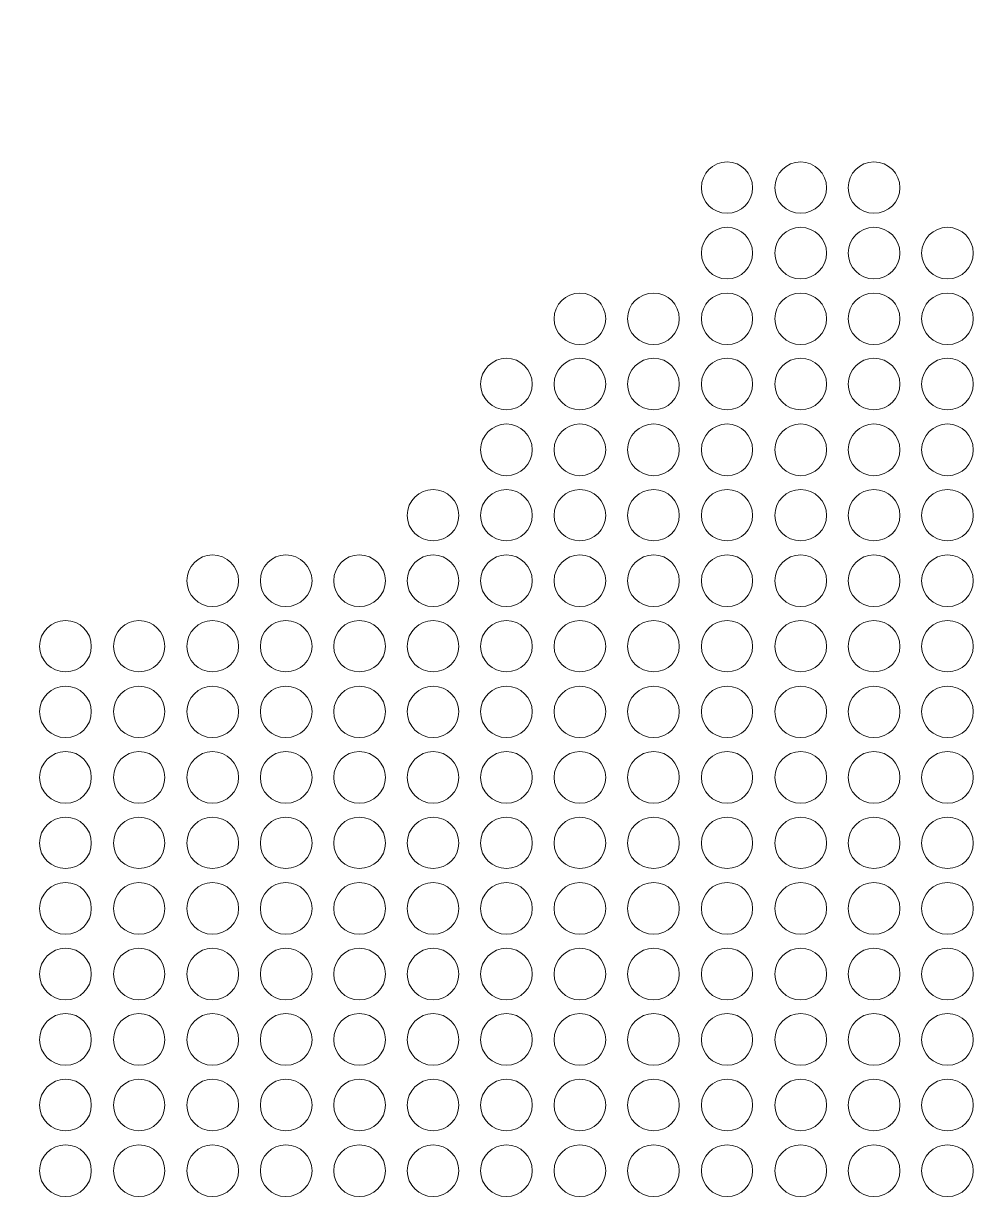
# Model space of a CAD drawing. Header units: inches. Extents: x 243 to 900, y -519 to -86.
# Drawn here: x 773.12 to 805.47, y -391.92 to -352.19 of the extents above; entities that cross this region are included whole.
import ezdxf

# ---------------------------------------------------------------- set-up
doc = ezdxf.new("R2010")
doc.units = ezdxf.units.IN
doc.header["$MEASUREMENT"] = 0
doc.layers.add('Layer 1', color=7, linetype='Continuous')

# ---------------------------------------------------------------- blocks, each defined once
blk = doc.blocks.new('block 3')
at = {"layer": 'Layer 1', "lineweight": 0}
blk.add_open_spline([(898.138, -484.267), (898.138, -494.991), (889.368, -503.763), (878.645, -503.763), (878.645, -503.763), (266.12, -503.763), (266.12, -503.763), (255.397, -503.763), (246.624, -494.991), (246.624, -484.267), (246.624, -484.267), (246.624, -108.507), (246.624, -108.507), (246.624, -97.783), (255.397, -89.011), (266.12, -89.011), (266.12, -89.011), (878.645, -89.011), (878.645, -89.011), (889.368, -89.011), (898.138, -97.783), (898.138, -108.507), (898.138, -108.507), (898.138, -484.267), (898.138, -484.267)], degree=3, knots=[0, 0, 0, 0, 1, 1, 1, 2, 2, 2, 3, 3, 3, 4, 4, 4, 5, 5, 5, 6, 6, 6, 7, 7, 7, 8, 8, 8, 8], dxfattribs=at)
blk = doc.blocks.new('block 2')
at = {"layer": 'Layer 1'}
blk.add_blockref('block 3', (0, 0), dxfattribs=at)
blk = doc.blocks.new('block 248')
at = {"layer": 'Layer 1', "lineweight": 0}
for points in [[(797.666, -357.722), (797.666, -358.198), (797.286, -358.578), (796.81, -358.578), (796.323, -358.578), (795.942, -358.198), (795.942, -357.722), (795.942, -357.237), (796.323, -356.853), (796.81, -356.853), (797.286, -356.853), (797.666, -357.237), (797.666, -357.722)], [(800.157, -357.722), (800.157, -358.198), (799.758, -358.578), (799.287, -358.578), (798.798, -358.578), (798.417, -358.198), (798.417, -357.722), (798.417, -357.237), (798.798, -356.853), (799.287, -356.853), (799.758, -356.853), (800.157, -357.237), (800.157, -357.722)], [(802.626, -357.722), (802.626, -358.198), (802.243, -358.578), (801.754, -358.578), (801.267, -358.578), (800.887, -358.198), (800.887, -357.722), (800.887, -357.237), (801.267, -356.853), (801.754, -356.853), (802.243, -356.853), (802.626, -357.237), (802.626, -357.722)]]:
    blk.add_open_spline(points, degree=3, knots=[0, 0, 0, 0, 1, 1, 1, 2, 2, 2, 3, 3, 3, 4, 4, 4, 4], dxfattribs=at)
blk = doc.blocks.new('block 249')
at = {"layer": 'Layer 1', "lineweight": 0}
for points in [[(797.666, -359.923), (797.666, -360.395), (797.286, -360.793), (796.81, -360.793), (796.323, -360.793), (795.942, -360.395), (795.942, -359.923), (795.942, -359.448), (796.323, -359.053), (796.81, -359.053), (797.286, -359.053), (797.666, -359.448), (797.666, -359.923)], [(800.157, -359.923), (800.157, -360.395), (799.758, -360.793), (799.287, -360.793), (798.798, -360.793), (798.417, -360.395), (798.417, -359.923), (798.417, -359.448), (798.798, -359.053), (799.287, -359.053), (799.758, -359.053), (800.157, -359.448), (800.157, -359.923)], [(802.626, -359.923), (802.626, -360.395), (802.243, -360.793), (801.754, -360.793), (801.267, -360.793), (800.887, -360.395), (800.887, -359.923), (800.887, -359.448), (801.267, -359.053), (801.754, -359.053), (802.243, -359.053), (802.626, -359.448), (802.626, -359.923)], [(805.098, -359.923), (805.098, -360.395), (804.715, -360.793), (804.228, -360.793), (803.755, -360.793), (803.359, -360.395), (803.359, -359.923), (803.359, -359.448), (803.755, -359.053), (804.228, -359.053), (804.715, -359.053), (805.098, -359.448), (805.098, -359.923)]]:
    blk.add_open_spline(points, degree=3, knots=[0, 0, 0, 0, 1, 1, 1, 2, 2, 2, 3, 3, 3, 4, 4, 4, 4], dxfattribs=at)
blk = doc.blocks.new('block 250')
at = {"layer": 'Layer 1', "lineweight": 0}
for points in [[(792.722, -362.134), (792.722, -362.606), (792.326, -363.003), (791.855, -363.003), (791.379, -363.003), (790.985, -362.606), (790.985, -362.134), (790.985, -361.647), (791.379, -361.265), (791.855, -361.265), (792.326, -361.265), (792.722, -361.647), (792.722, -362.134)], [(795.197, -362.134), (795.197, -362.606), (794.814, -363.003), (794.341, -363.003), (793.851, -363.003), (793.455, -362.606), (793.455, -362.134), (793.455, -361.647), (793.851, -361.265), (794.341, -361.265), (794.814, -361.265), (795.197, -361.647), (795.197, -362.134)], [(797.666, -362.134), (797.666, -362.606), (797.286, -363.003), (796.81, -363.003), (796.323, -363.003), (795.942, -362.606), (795.942, -362.134), (795.942, -361.647), (796.323, -361.265), (796.81, -361.265), (797.286, -361.265), (797.666, -361.647), (797.666, -362.134)], [(800.157, -362.134), (800.157, -362.606), (799.758, -363.003), (799.287, -363.003), (798.798, -363.003), (798.417, -362.606), (798.417, -362.134), (798.417, -361.647), (798.798, -361.265), (799.287, -361.265), (799.758, -361.265), (800.157, -361.647), (800.157, -362.134)], [(802.626, -362.134), (802.626, -362.606), (802.243, -363.003), (801.754, -363.003), (801.267, -363.003), (800.887, -362.606), (800.887, -362.134), (800.887, -361.647), (801.267, -361.265), (801.754, -361.265), (802.243, -361.265), (802.626, -361.647), (802.626, -362.134)], [(805.098, -362.134), (805.098, -362.606), (804.715, -363.003), (804.228, -363.003), (803.755, -363.003), (803.359, -362.606), (803.359, -362.134), (803.359, -361.647), (803.755, -361.265), (804.228, -361.265), (804.715, -361.265), (805.098, -361.647), (805.098, -362.134)]]:
    blk.add_open_spline(points, degree=3, knots=[0, 0, 0, 0, 1, 1, 1, 2, 2, 2, 3, 3, 3, 4, 4, 4, 4], dxfattribs=at)
blk = doc.blocks.new('block 251')
at = {"layer": 'Layer 1', "lineweight": 0}
for points in [[(790.248, -364.331), (790.248, -364.805), (789.854, -365.2), (789.378, -365.2), (788.907, -365.2), (788.508, -364.805), (788.508, -364.331), (788.508, -363.858), (788.907, -363.462), (789.378, -363.462), (789.854, -363.462), (790.248, -363.858), (790.248, -364.331)], [(792.722, -364.331), (792.722, -364.805), (792.326, -365.2), (791.855, -365.2), (791.379, -365.2), (790.985, -364.805), (790.985, -364.331), (790.985, -363.858), (791.379, -363.462), (791.855, -363.462), (792.326, -363.462), (792.722, -363.858), (792.722, -364.331)], [(795.197, -364.331), (795.197, -364.805), (794.814, -365.2), (794.341, -365.2), (793.851, -365.2), (793.455, -364.805), (793.455, -364.331), (793.455, -363.858), (793.851, -363.462), (794.341, -363.462), (794.814, -363.462), (795.197, -363.858), (795.197, -364.331)], [(797.666, -364.331), (797.666, -364.805), (797.286, -365.2), (796.81, -365.2), (796.323, -365.2), (795.942, -364.805), (795.942, -364.331), (795.942, -363.858), (796.323, -363.462), (796.81, -363.462), (797.286, -363.462), (797.666, -363.858), (797.666, -364.331)], [(800.157, -364.331), (800.157, -364.805), (799.758, -365.2), (799.287, -365.2), (798.798, -365.2), (798.417, -364.805), (798.417, -364.331), (798.417, -363.858), (798.798, -363.462), (799.287, -363.462), (799.758, -363.462), (800.157, -363.858), (800.157, -364.331)], [(802.626, -364.331), (802.626, -364.805), (802.243, -365.2), (801.754, -365.2), (801.267, -365.2), (800.887, -364.805), (800.887, -364.331), (800.887, -363.858), (801.267, -363.462), (801.754, -363.462), (802.243, -363.462), (802.626, -363.858), (802.626, -364.331)], [(805.098, -364.331), (805.098, -364.805), (804.715, -365.2), (804.228, -365.2), (803.755, -365.2), (803.359, -364.805), (803.359, -364.331), (803.359, -363.858), (803.755, -363.462), (804.228, -363.462), (804.715, -363.462), (805.098, -363.858), (805.098, -364.331)]]:
    blk.add_open_spline(points, degree=3, knots=[0, 0, 0, 0, 1, 1, 1, 2, 2, 2, 3, 3, 3, 4, 4, 4, 4], dxfattribs=at)
blk = doc.blocks.new('block 252')
at = {"layer": 'Layer 1', "lineweight": 0}
for points in [[(790.248, -366.544), (790.248, -367.018), (789.854, -367.416), (789.378, -367.416), (788.907, -367.416), (788.508, -367.018), (788.508, -366.544), (788.508, -366.071), (788.907, -365.676), (789.378, -365.676), (789.854, -365.676), (790.248, -366.071), (790.248, -366.544)], [(792.722, -366.544), (792.722, -367.018), (792.326, -367.416), (791.855, -367.416), (791.379, -367.416), (790.985, -367.018), (790.985, -366.544), (790.985, -366.071), (791.379, -365.676), (791.855, -365.676), (792.326, -365.676), (792.722, -366.071), (792.722, -366.544)], [(795.197, -366.544), (795.197, -367.018), (794.814, -367.416), (794.341, -367.416), (793.851, -367.416), (793.455, -367.018), (793.455, -366.544), (793.455, -366.071), (793.851, -365.676), (794.341, -365.676), (794.814, -365.676), (795.197, -366.071), (795.197, -366.544)], [(797.666, -366.544), (797.666, -367.018), (797.286, -367.416), (796.81, -367.416), (796.323, -367.416), (795.942, -367.018), (795.942, -366.544), (795.942, -366.071), (796.323, -365.676), (796.81, -365.676), (797.286, -365.676), (797.666, -366.071), (797.666, -366.544)], [(800.157, -366.544), (800.157, -367.018), (799.758, -367.416), (799.287, -367.416), (798.798, -367.416), (798.417, -367.018), (798.417, -366.544), (798.417, -366.071), (798.798, -365.676), (799.287, -365.676), (799.758, -365.676), (800.157, -366.071), (800.157, -366.544)], [(802.626, -366.544), (802.626, -367.018), (802.243, -367.416), (801.754, -367.416), (801.267, -367.416), (800.887, -367.018), (800.887, -366.544), (800.887, -366.071), (801.267, -365.676), (801.754, -365.676), (802.243, -365.676), (802.626, -366.071), (802.626, -366.544)], [(805.098, -366.544), (805.098, -367.018), (804.715, -367.416), (804.228, -367.416), (803.755, -367.416), (803.359, -367.018), (803.359, -366.544), (803.359, -366.071), (803.755, -365.676), (804.228, -365.676), (804.715, -365.676), (805.098, -366.071), (805.098, -366.544)]]:
    blk.add_open_spline(points, degree=3, knots=[0, 0, 0, 0, 1, 1, 1, 2, 2, 2, 3, 3, 3, 4, 4, 4, 4], dxfattribs=at)
blk = doc.blocks.new('block 253')
at = {"layer": 'Layer 1', "lineweight": 0}
for points in [[(787.778, -368.757), (787.778, -369.229), (787.382, -369.61), (786.911, -369.61), (786.435, -369.61), (786.041, -369.229), (786.041, -368.757), (786.041, -368.268), (786.435, -367.886), (786.911, -367.886), (787.382, -367.886), (787.778, -368.268), (787.778, -368.757)], [(790.248, -368.757), (790.248, -369.229), (789.854, -369.61), (789.378, -369.61), (788.907, -369.61), (788.508, -369.229), (788.508, -368.757), (788.508, -368.268), (788.907, -367.886), (789.378, -367.886), (789.854, -367.886), (790.248, -368.268), (790.248, -368.757)], [(792.722, -368.757), (792.722, -369.229), (792.326, -369.61), (791.855, -369.61), (791.379, -369.61), (790.985, -369.229), (790.985, -368.757), (790.985, -368.268), (791.379, -367.886), (791.855, -367.886), (792.326, -367.886), (792.722, -368.268), (792.722, -368.757)], [(795.197, -368.757), (795.197, -369.229), (794.814, -369.61), (794.341, -369.61), (793.851, -369.61), (793.455, -369.229), (793.455, -368.757), (793.455, -368.268), (793.851, -367.886), (794.341, -367.886), (794.814, -367.886), (795.197, -368.268), (795.197, -368.757)], [(797.666, -368.757), (797.666, -369.229), (797.286, -369.61), (796.81, -369.61), (796.323, -369.61), (795.942, -369.229), (795.942, -368.757), (795.942, -368.268), (796.323, -367.886), (796.81, -367.886), (797.286, -367.886), (797.666, -368.268), (797.666, -368.757)], [(800.157, -368.757), (800.157, -369.229), (799.758, -369.61), (799.287, -369.61), (798.798, -369.61), (798.417, -369.229), (798.417, -368.757), (798.417, -368.268), (798.798, -367.886), (799.287, -367.886), (799.758, -367.886), (800.157, -368.268), (800.157, -368.757)], [(802.626, -368.757), (802.626, -369.229), (802.243, -369.61), (801.754, -369.61), (801.267, -369.61), (800.887, -369.229), (800.887, -368.757), (800.887, -368.268), (801.267, -367.886), (801.754, -367.886), (802.243, -367.886), (802.626, -368.268), (802.626, -368.757)], [(805.098, -368.757), (805.098, -369.229), (804.715, -369.61), (804.228, -369.61), (803.755, -369.61), (803.359, -369.229), (803.359, -368.757), (803.359, -368.268), (803.755, -367.886), (804.228, -367.886), (804.715, -367.886), (805.098, -368.268), (805.098, -368.757)]]:
    blk.add_open_spline(points, degree=3, knots=[0, 0, 0, 0, 1, 1, 1, 2, 2, 2, 3, 3, 3, 4, 4, 4, 4], dxfattribs=at)
blk = doc.blocks.new('block 254')
at = {"layer": 'Layer 1', "lineweight": 0}
for points in [[(780.365, -370.953), (780.365, -371.427), (779.966, -371.823), (779.479, -371.823), (779.003, -371.823), (778.625, -371.427), (778.625, -370.953), (778.625, -370.48), (779.003, -370.084), (779.479, -370.084), (779.966, -370.084), (780.365, -370.48), (780.365, -370.953)], [(782.835, -370.953), (782.835, -371.427), (782.438, -371.823), (781.951, -371.823), (781.475, -371.823), (781.095, -371.427), (781.095, -370.953), (781.095, -370.48), (781.475, -370.084), (781.951, -370.084), (782.438, -370.084), (782.835, -370.48), (782.835, -370.953)], [(785.306, -370.953), (785.306, -371.427), (784.91, -371.823), (784.421, -371.823), (783.95, -371.823), (783.567, -371.427), (783.567, -370.953), (783.567, -370.48), (783.95, -370.084), (784.421, -370.084), (784.91, -370.084), (785.306, -370.48), (785.306, -370.953)], [(787.778, -370.953), (787.778, -371.427), (787.382, -371.823), (786.911, -371.823), (786.435, -371.823), (786.041, -371.427), (786.041, -370.953), (786.041, -370.48), (786.435, -370.084), (786.911, -370.084), (787.382, -370.084), (787.778, -370.48), (787.778, -370.953)], [(790.248, -370.953), (790.248, -371.427), (789.854, -371.823), (789.378, -371.823), (788.907, -371.823), (788.508, -371.427), (788.508, -370.953), (788.508, -370.48), (788.907, -370.084), (789.378, -370.084), (789.854, -370.084), (790.248, -370.48), (790.248, -370.953)], [(792.722, -370.953), (792.722, -371.427), (792.326, -371.823), (791.855, -371.823), (791.379, -371.823), (790.985, -371.427), (790.985, -370.953), (790.985, -370.48), (791.379, -370.084), (791.855, -370.084), (792.326, -370.084), (792.722, -370.48), (792.722, -370.953)], [(795.197, -370.953), (795.197, -371.427), (794.814, -371.823), (794.341, -371.823), (793.851, -371.823), (793.455, -371.427), (793.455, -370.953), (793.455, -370.48), (793.851, -370.084), (794.341, -370.084), (794.814, -370.084), (795.197, -370.48), (795.197, -370.953)], [(797.666, -370.953), (797.666, -371.427), (797.286, -371.823), (796.81, -371.823), (796.323, -371.823), (795.942, -371.427), (795.942, -370.953), (795.942, -370.48), (796.323, -370.084), (796.81, -370.084), (797.286, -370.084), (797.666, -370.48), (797.666, -370.953)], [(800.157, -370.953), (800.157, -371.427), (799.758, -371.823), (799.287, -371.823), (798.798, -371.823), (798.417, -371.427), (798.417, -370.953), (798.417, -370.48), (798.798, -370.084), (799.287, -370.084), (799.758, -370.084), (800.157, -370.48), (800.157, -370.953)], [(802.626, -370.953), (802.626, -371.427), (802.243, -371.823), (801.754, -371.823), (801.267, -371.823), (800.887, -371.427), (800.887, -370.953), (800.887, -370.48), (801.267, -370.084), (801.754, -370.084), (802.243, -370.084), (802.626, -370.48), (802.626, -370.953)], [(805.098, -370.953), (805.098, -371.427), (804.715, -371.823), (804.228, -371.823), (803.755, -371.823), (803.359, -371.427), (803.359, -370.953), (803.359, -370.48), (803.755, -370.084), (804.228, -370.084), (804.715, -370.084), (805.098, -370.48), (805.098, -370.953)]]:
    blk.add_open_spline(points, degree=3, knots=[0, 0, 0, 0, 1, 1, 1, 2, 2, 2, 3, 3, 3, 4, 4, 4, 4], dxfattribs=at)
blk = doc.blocks.new('block 255')
at = {"layer": 'Layer 1', "lineweight": 0}
for points in [[(775.405, -373.166), (775.405, -373.638), (775.025, -374.02), (774.535, -374.02), (774.059, -374.02), (773.663, -373.638), (773.663, -373.166), (773.663, -372.677), (774.059, -372.296), (774.535, -372.296), (775.025, -372.296), (775.405, -372.677), (775.405, -373.166)], [(777.874, -373.166), (777.874, -373.638), (777.497, -374.02), (777.007, -374.02), (776.534, -374.02), (776.151, -373.638), (776.151, -373.166), (776.151, -372.677), (776.534, -372.296), (777.007, -372.296), (777.497, -372.296), (777.874, -372.677), (777.874, -373.166)], [(780.365, -373.166), (780.365, -373.638), (779.966, -374.02), (779.479, -374.02), (779.003, -374.02), (778.625, -373.638), (778.625, -373.166), (778.625, -372.677), (779.003, -372.296), (779.479, -372.296), (779.966, -372.296), (780.365, -372.677), (780.365, -373.166)], [(782.835, -373.166), (782.835, -373.638), (782.438, -374.02), (781.951, -374.02), (781.475, -374.02), (781.095, -373.638), (781.095, -373.166), (781.095, -372.677), (781.475, -372.296), (781.951, -372.296), (782.438, -372.296), (782.835, -372.677), (782.835, -373.166)], [(785.306, -373.166), (785.306, -373.638), (784.91, -374.02), (784.421, -374.02), (783.95, -374.02), (783.567, -373.638), (783.567, -373.166), (783.567, -372.677), (783.95, -372.296), (784.421, -372.296), (784.91, -372.296), (785.306, -372.677), (785.306, -373.166)], [(787.778, -373.166), (787.778, -373.638), (787.382, -374.02), (786.911, -374.02), (786.435, -374.02), (786.041, -373.638), (786.041, -373.166), (786.041, -372.677), (786.435, -372.296), (786.911, -372.296), (787.382, -372.296), (787.778, -372.677), (787.778, -373.166)], [(790.248, -373.166), (790.248, -373.638), (789.854, -374.02), (789.378, -374.02), (788.907, -374.02), (788.508, -373.638), (788.508, -373.166), (788.508, -372.677), (788.907, -372.296), (789.378, -372.296), (789.854, -372.296), (790.248, -372.677), (790.248, -373.166)], [(792.722, -373.166), (792.722, -373.638), (792.326, -374.02), (791.855, -374.02), (791.379, -374.02), (790.985, -373.638), (790.985, -373.166), (790.985, -372.677), (791.379, -372.296), (791.855, -372.296), (792.326, -372.296), (792.722, -372.677), (792.722, -373.166)], [(795.197, -373.166), (795.197, -373.638), (794.814, -374.02), (794.341, -374.02), (793.851, -374.02), (793.455, -373.638), (793.455, -373.166), (793.455, -372.677), (793.851, -372.296), (794.341, -372.296), (794.814, -372.296), (795.197, -372.677), (795.197, -373.166)], [(797.666, -373.166), (797.666, -373.638), (797.286, -374.02), (796.81, -374.02), (796.323, -374.02), (795.942, -373.638), (795.942, -373.166), (795.942, -372.677), (796.323, -372.296), (796.81, -372.296), (797.286, -372.296), (797.666, -372.677), (797.666, -373.166)], [(800.157, -373.166), (800.157, -373.638), (799.758, -374.02), (799.287, -374.02), (798.798, -374.02), (798.417, -373.638), (798.417, -373.166), (798.417, -372.677), (798.798, -372.296), (799.287, -372.296), (799.758, -372.296), (800.157, -372.677), (800.157, -373.166)], [(802.626, -373.166), (802.626, -373.638), (802.243, -374.02), (801.754, -374.02), (801.267, -374.02), (800.887, -373.638), (800.887, -373.166), (800.887, -372.677), (801.267, -372.296), (801.754, -372.296), (802.243, -372.296), (802.626, -372.677), (802.626, -373.166)], [(805.098, -373.166), (805.098, -373.638), (804.715, -374.02), (804.228, -374.02), (803.755, -374.02), (803.359, -373.638), (803.359, -373.166), (803.359, -372.677), (803.755, -372.296), (804.228, -372.296), (804.715, -372.296), (805.098, -372.677), (805.098, -373.166)]]:
    blk.add_open_spline(points, degree=3, knots=[0, 0, 0, 0, 1, 1, 1, 2, 2, 2, 3, 3, 3, 4, 4, 4, 4], dxfattribs=at)
blk = doc.blocks.new('block 256')
at = {"layer": 'Layer 1', "lineweight": 0}
for points in [[(775.405, -375.361), (775.405, -375.851), (775.025, -376.233), (774.535, -376.233), (774.059, -376.233), (773.663, -375.851), (773.663, -375.361), (773.663, -374.89), (774.059, -374.509), (774.535, -374.509), (775.025, -374.509), (775.405, -374.89), (775.405, -375.361)], [(777.874, -375.361), (777.874, -375.851), (777.497, -376.233), (777.007, -376.233), (776.534, -376.233), (776.151, -375.851), (776.151, -375.361), (776.151, -374.89), (776.534, -374.509), (777.007, -374.509), (777.497, -374.509), (777.874, -374.89), (777.874, -375.361)], [(780.365, -375.361), (780.365, -375.851), (779.966, -376.233), (779.479, -376.233), (779.003, -376.233), (778.625, -375.851), (778.625, -375.361), (778.625, -374.89), (779.003, -374.509), (779.479, -374.509), (779.966, -374.509), (780.365, -374.89), (780.365, -375.361)], [(782.835, -375.361), (782.835, -375.851), (782.438, -376.233), (781.951, -376.233), (781.475, -376.233), (781.095, -375.851), (781.095, -375.361), (781.095, -374.89), (781.475, -374.509), (781.951, -374.509), (782.438, -374.509), (782.835, -374.89), (782.835, -375.361)], [(785.306, -375.361), (785.306, -375.851), (784.91, -376.233), (784.421, -376.233), (783.95, -376.233), (783.567, -375.851), (783.567, -375.361), (783.567, -374.89), (783.95, -374.509), (784.421, -374.509), (784.91, -374.509), (785.306, -374.89), (785.306, -375.361)], [(787.778, -375.361), (787.778, -375.851), (787.382, -376.233), (786.911, -376.233), (786.435, -376.233), (786.041, -375.851), (786.041, -375.361), (786.041, -374.89), (786.435, -374.509), (786.911, -374.509), (787.382, -374.509), (787.778, -374.89), (787.778, -375.361)], [(790.248, -375.361), (790.248, -375.851), (789.854, -376.233), (789.378, -376.233), (788.907, -376.233), (788.508, -375.851), (788.508, -375.361), (788.508, -374.89), (788.907, -374.509), (789.378, -374.509), (789.854, -374.509), (790.248, -374.89), (790.248, -375.361)], [(792.722, -375.361), (792.722, -375.851), (792.326, -376.233), (791.855, -376.233), (791.379, -376.233), (790.985, -375.851), (790.985, -375.361), (790.985, -374.89), (791.379, -374.509), (791.855, -374.509), (792.326, -374.509), (792.722, -374.89), (792.722, -375.361)], [(795.197, -375.361), (795.197, -375.851), (794.814, -376.233), (794.341, -376.233), (793.851, -376.233), (793.455, -375.851), (793.455, -375.361), (793.455, -374.89), (793.851, -374.509), (794.341, -374.509), (794.814, -374.509), (795.197, -374.89), (795.197, -375.361)], [(797.666, -375.361), (797.666, -375.851), (797.286, -376.233), (796.81, -376.233), (796.323, -376.233), (795.942, -375.851), (795.942, -375.361), (795.942, -374.89), (796.323, -374.509), (796.81, -374.509), (797.286, -374.509), (797.666, -374.89), (797.666, -375.361)], [(800.157, -375.361), (800.157, -375.851), (799.758, -376.233), (799.287, -376.233), (798.798, -376.233), (798.417, -375.851), (798.417, -375.361), (798.417, -374.89), (798.798, -374.509), (799.287, -374.509), (799.758, -374.509), (800.157, -374.89), (800.157, -375.361)], [(802.626, -375.361), (802.626, -375.851), (802.243, -376.233), (801.754, -376.233), (801.267, -376.233), (800.887, -375.851), (800.887, -375.361), (800.887, -374.89), (801.267, -374.509), (801.754, -374.509), (802.243, -374.509), (802.626, -374.89), (802.626, -375.361)], [(805.098, -375.361), (805.098, -375.851), (804.715, -376.233), (804.228, -376.233), (803.755, -376.233), (803.359, -375.851), (803.359, -375.361), (803.359, -374.89), (803.755, -374.509), (804.228, -374.509), (804.715, -374.509), (805.098, -374.89), (805.098, -375.361)]]:
    blk.add_open_spline(points, degree=3, knots=[0, 0, 0, 0, 1, 1, 1, 2, 2, 2, 3, 3, 3, 4, 4, 4, 4], dxfattribs=at)
blk = doc.blocks.new('block 257')
at = {"layer": 'Layer 1', "lineweight": 0}
for points in [[(775.405, -377.576), (775.405, -378.048), (775.025, -378.446), (774.535, -378.446), (774.059, -378.446), (773.663, -378.048), (773.663, -377.576), (773.663, -377.103), (774.059, -376.705), (774.535, -376.705), (775.025, -376.705), (775.405, -377.103), (775.405, -377.576)], [(777.874, -377.576), (777.874, -378.048), (777.497, -378.446), (777.007, -378.446), (776.534, -378.446), (776.151, -378.048), (776.151, -377.576), (776.151, -377.103), (776.534, -376.705), (777.007, -376.705), (777.497, -376.705), (777.874, -377.103), (777.874, -377.576)], [(780.365, -377.576), (780.365, -378.048), (779.966, -378.446), (779.479, -378.446), (779.003, -378.446), (778.625, -378.048), (778.625, -377.576), (778.625, -377.103), (779.003, -376.705), (779.479, -376.705), (779.966, -376.705), (780.365, -377.103), (780.365, -377.576)], [(782.835, -377.576), (782.835, -378.048), (782.438, -378.446), (781.951, -378.446), (781.475, -378.446), (781.095, -378.048), (781.095, -377.576), (781.095, -377.103), (781.475, -376.705), (781.951, -376.705), (782.438, -376.705), (782.835, -377.103), (782.835, -377.576)], [(785.306, -377.576), (785.306, -378.048), (784.91, -378.446), (784.421, -378.446), (783.95, -378.446), (783.567, -378.048), (783.567, -377.576), (783.567, -377.103), (783.95, -376.705), (784.421, -376.705), (784.91, -376.705), (785.306, -377.103), (785.306, -377.576)], [(787.778, -377.576), (787.778, -378.048), (787.382, -378.446), (786.911, -378.446), (786.435, -378.446), (786.041, -378.048), (786.041, -377.576), (786.041, -377.103), (786.435, -376.705), (786.911, -376.705), (787.382, -376.705), (787.778, -377.103), (787.778, -377.576)], [(790.248, -377.576), (790.248, -378.048), (789.854, -378.446), (789.378, -378.446), (788.907, -378.446), (788.508, -378.048), (788.508, -377.576), (788.508, -377.103), (788.907, -376.705), (789.378, -376.705), (789.854, -376.705), (790.248, -377.103), (790.248, -377.576)], [(792.722, -377.576), (792.722, -378.048), (792.326, -378.446), (791.855, -378.446), (791.379, -378.446), (790.985, -378.048), (790.985, -377.576), (790.985, -377.103), (791.379, -376.705), (791.855, -376.705), (792.326, -376.705), (792.722, -377.103), (792.722, -377.576)], [(795.197, -377.576), (795.197, -378.048), (794.814, -378.446), (794.341, -378.446), (793.851, -378.446), (793.455, -378.048), (793.455, -377.576), (793.455, -377.103), (793.851, -376.705), (794.341, -376.705), (794.814, -376.705), (795.197, -377.103), (795.197, -377.576)], [(797.666, -377.576), (797.666, -378.048), (797.286, -378.446), (796.81, -378.446), (796.323, -378.446), (795.942, -378.048), (795.942, -377.576), (795.942, -377.103), (796.323, -376.705), (796.81, -376.705), (797.286, -376.705), (797.666, -377.103), (797.666, -377.576)], [(800.157, -377.576), (800.157, -378.048), (799.758, -378.446), (799.287, -378.446), (798.798, -378.446), (798.417, -378.048), (798.417, -377.576), (798.417, -377.103), (798.798, -376.705), (799.287, -376.705), (799.758, -376.705), (800.157, -377.103), (800.157, -377.576)], [(802.626, -377.576), (802.626, -378.048), (802.243, -378.446), (801.754, -378.446), (801.267, -378.446), (800.887, -378.048), (800.887, -377.576), (800.887, -377.103), (801.267, -376.705), (801.754, -376.705), (802.243, -376.705), (802.626, -377.103), (802.626, -377.576)], [(805.098, -377.576), (805.098, -378.048), (804.715, -378.446), (804.228, -378.446), (803.755, -378.446), (803.359, -378.048), (803.359, -377.576), (803.359, -377.103), (803.755, -376.705), (804.228, -376.705), (804.715, -376.705), (805.098, -377.103), (805.098, -377.576)]]:
    blk.add_open_spline(points, degree=3, knots=[0, 0, 0, 0, 1, 1, 1, 2, 2, 2, 3, 3, 3, 4, 4, 4, 4], dxfattribs=at)
blk = doc.blocks.new('block 258')
at = {"layer": 'Layer 1', "lineweight": 0}
for points in [[(775.405, -379.79), (775.405, -380.262), (775.025, -380.644), (774.535, -380.644), (774.059, -380.644), (773.663, -380.262), (773.663, -379.79), (773.663, -379.301), (774.059, -378.919), (774.535, -378.919), (775.025, -378.919), (775.405, -379.301), (775.405, -379.79)], [(777.874, -379.79), (777.874, -380.262), (777.497, -380.644), (777.007, -380.644), (776.534, -380.644), (776.151, -380.262), (776.151, -379.79), (776.151, -379.301), (776.534, -378.919), (777.007, -378.919), (777.497, -378.919), (777.874, -379.301), (777.874, -379.79)], [(780.365, -379.79), (780.365, -380.262), (779.966, -380.644), (779.479, -380.644), (779.003, -380.644), (778.625, -380.262), (778.625, -379.79), (778.625, -379.301), (779.003, -378.919), (779.479, -378.919), (779.966, -378.919), (780.365, -379.301), (780.365, -379.79)], [(782.835, -379.79), (782.835, -380.262), (782.438, -380.644), (781.951, -380.644), (781.475, -380.644), (781.095, -380.262), (781.095, -379.79), (781.095, -379.301), (781.475, -378.919), (781.951, -378.919), (782.438, -378.919), (782.835, -379.301), (782.835, -379.79)], [(785.306, -379.79), (785.306, -380.262), (784.91, -380.644), (784.421, -380.644), (783.95, -380.644), (783.567, -380.262), (783.567, -379.79), (783.567, -379.301), (783.95, -378.919), (784.421, -378.919), (784.91, -378.919), (785.306, -379.301), (785.306, -379.79)], [(787.778, -379.79), (787.778, -380.262), (787.382, -380.644), (786.911, -380.644), (786.435, -380.644), (786.041, -380.262), (786.041, -379.79), (786.041, -379.301), (786.435, -378.919), (786.911, -378.919), (787.382, -378.919), (787.778, -379.301), (787.778, -379.79)], [(790.248, -379.79), (790.248, -380.262), (789.854, -380.644), (789.378, -380.644), (788.907, -380.644), (788.508, -380.262), (788.508, -379.79), (788.508, -379.301), (788.907, -378.919), (789.378, -378.919), (789.854, -378.919), (790.248, -379.301), (790.248, -379.79)], [(792.722, -379.79), (792.722, -380.262), (792.326, -380.644), (791.855, -380.644), (791.379, -380.644), (790.985, -380.262), (790.985, -379.79), (790.985, -379.301), (791.379, -378.919), (791.855, -378.919), (792.326, -378.919), (792.722, -379.301), (792.722, -379.79)], [(795.197, -379.79), (795.197, -380.262), (794.814, -380.644), (794.341, -380.644), (793.851, -380.644), (793.455, -380.262), (793.455, -379.79), (793.455, -379.301), (793.851, -378.919), (794.341, -378.919), (794.814, -378.919), (795.197, -379.301), (795.197, -379.79)], [(797.666, -379.79), (797.666, -380.262), (797.286, -380.644), (796.81, -380.644), (796.323, -380.644), (795.942, -380.262), (795.942, -379.79), (795.942, -379.301), (796.323, -378.919), (796.81, -378.919), (797.286, -378.919), (797.666, -379.301), (797.666, -379.79)], [(800.157, -379.79), (800.157, -380.262), (799.758, -380.644), (799.287, -380.644), (798.798, -380.644), (798.417, -380.262), (798.417, -379.79), (798.417, -379.301), (798.798, -378.919), (799.287, -378.919), (799.758, -378.919), (800.157, -379.301), (800.157, -379.79)], [(802.626, -379.79), (802.626, -380.262), (802.243, -380.644), (801.754, -380.644), (801.267, -380.644), (800.887, -380.262), (800.887, -379.79), (800.887, -379.301), (801.267, -378.919), (801.754, -378.919), (802.243, -378.919), (802.626, -379.301), (802.626, -379.79)], [(805.098, -379.79), (805.098, -380.262), (804.715, -380.644), (804.228, -380.644), (803.755, -380.644), (803.359, -380.262), (803.359, -379.79), (803.359, -379.301), (803.755, -378.919), (804.228, -378.919), (804.715, -378.919), (805.098, -379.301), (805.098, -379.79)]]:
    blk.add_open_spline(points, degree=3, knots=[0, 0, 0, 0, 1, 1, 1, 2, 2, 2, 3, 3, 3, 4, 4, 4, 4], dxfattribs=at)
blk = doc.blocks.new('block 259')
at = {"layer": 'Layer 1', "lineweight": 0}
for points in [[(775.405, -381.987), (775.405, -382.475), (775.025, -382.856), (774.535, -382.856), (774.059, -382.856), (773.663, -382.475), (773.663, -381.987), (773.663, -381.512), (774.059, -381.116), (774.535, -381.116), (775.025, -381.116), (775.405, -381.512), (775.405, -381.987)], [(777.874, -381.987), (777.874, -382.475), (777.497, -382.856), (777.007, -382.856), (776.534, -382.856), (776.151, -382.475), (776.151, -381.987), (776.151, -381.512), (776.534, -381.116), (777.007, -381.116), (777.497, -381.116), (777.874, -381.512), (777.874, -381.987)], [(780.365, -381.987), (780.365, -382.475), (779.966, -382.856), (779.479, -382.856), (779.003, -382.856), (778.625, -382.475), (778.625, -381.987), (778.625, -381.512), (779.003, -381.116), (779.479, -381.116), (779.966, -381.116), (780.365, -381.512), (780.365, -381.987)], [(782.835, -381.987), (782.835, -382.475), (782.438, -382.856), (781.951, -382.856), (781.475, -382.856), (781.095, -382.475), (781.095, -381.987), (781.095, -381.512), (781.475, -381.116), (781.951, -381.116), (782.438, -381.116), (782.835, -381.512), (782.835, -381.987)], [(785.306, -381.987), (785.306, -382.475), (784.91, -382.856), (784.421, -382.856), (783.95, -382.856), (783.567, -382.475), (783.567, -381.987), (783.567, -381.512), (783.95, -381.116), (784.421, -381.116), (784.91, -381.116), (785.306, -381.512), (785.306, -381.987)], [(787.778, -381.987), (787.778, -382.475), (787.382, -382.856), (786.911, -382.856), (786.435, -382.856), (786.041, -382.475), (786.041, -381.987), (786.041, -381.512), (786.435, -381.116), (786.911, -381.116), (787.382, -381.116), (787.778, -381.512), (787.778, -381.987)], [(790.248, -381.987), (790.248, -382.475), (789.854, -382.856), (789.378, -382.856), (788.907, -382.856), (788.508, -382.475), (788.508, -381.987), (788.508, -381.512), (788.907, -381.116), (789.378, -381.116), (789.854, -381.116), (790.248, -381.512), (790.248, -381.987)], [(792.722, -381.987), (792.722, -382.475), (792.326, -382.856), (791.855, -382.856), (791.379, -382.856), (790.985, -382.475), (790.985, -381.987), (790.985, -381.512), (791.379, -381.116), (791.855, -381.116), (792.326, -381.116), (792.722, -381.512), (792.722, -381.987)], [(795.197, -381.987), (795.197, -382.475), (794.814, -382.856), (794.341, -382.856), (793.851, -382.856), (793.455, -382.475), (793.455, -381.987), (793.455, -381.512), (793.851, -381.116), (794.341, -381.116), (794.814, -381.116), (795.197, -381.512), (795.197, -381.987)], [(797.666, -381.987), (797.666, -382.475), (797.286, -382.856), (796.81, -382.856), (796.323, -382.856), (795.942, -382.475), (795.942, -381.987), (795.942, -381.512), (796.323, -381.116), (796.81, -381.116), (797.286, -381.116), (797.666, -381.512), (797.666, -381.987)], [(800.157, -381.987), (800.157, -382.475), (799.758, -382.856), (799.287, -382.856), (798.798, -382.856), (798.417, -382.475), (798.417, -381.987), (798.417, -381.512), (798.798, -381.116), (799.287, -381.116), (799.758, -381.116), (800.157, -381.512), (800.157, -381.987)], [(802.626, -381.987), (802.626, -382.475), (802.243, -382.856), (801.754, -382.856), (801.267, -382.856), (800.887, -382.475), (800.887, -381.987), (800.887, -381.512), (801.267, -381.116), (801.754, -381.116), (802.243, -381.116), (802.626, -381.512), (802.626, -381.987)], [(805.098, -381.987), (805.098, -382.475), (804.715, -382.856), (804.228, -382.856), (803.755, -382.856), (803.359, -382.475), (803.359, -381.987), (803.359, -381.512), (803.755, -381.116), (804.228, -381.116), (804.715, -381.116), (805.098, -381.512), (805.098, -381.987)]]:
    blk.add_open_spline(points, degree=3, knots=[0, 0, 0, 0, 1, 1, 1, 2, 2, 2, 3, 3, 3, 4, 4, 4, 4], dxfattribs=at)
blk = doc.blocks.new('block 260')
at = {"layer": 'Layer 1', "lineweight": 0}
for points in [[(775.405, -384.199), (775.405, -384.671), (775.025, -385.069), (774.535, -385.069), (774.059, -385.069), (773.663, -384.671), (773.663, -384.199), (773.663, -383.725), (774.059, -383.329), (774.535, -383.329), (775.025, -383.329), (775.405, -383.725), (775.405, -384.199)], [(777.874, -384.199), (777.874, -384.671), (777.497, -385.069), (777.007, -385.069), (776.534, -385.069), (776.151, -384.671), (776.151, -384.199), (776.151, -383.725), (776.534, -383.329), (777.007, -383.329), (777.497, -383.329), (777.874, -383.725), (777.874, -384.199)], [(780.365, -384.199), (780.365, -384.671), (779.966, -385.069), (779.479, -385.069), (779.003, -385.069), (778.625, -384.671), (778.625, -384.199), (778.625, -383.725), (779.003, -383.329), (779.479, -383.329), (779.966, -383.329), (780.365, -383.725), (780.365, -384.199)], [(782.835, -384.199), (782.835, -384.671), (782.438, -385.069), (781.951, -385.069), (781.475, -385.069), (781.095, -384.671), (781.095, -384.199), (781.095, -383.725), (781.475, -383.329), (781.951, -383.329), (782.438, -383.329), (782.835, -383.725), (782.835, -384.199)], [(785.306, -384.199), (785.306, -384.671), (784.91, -385.069), (784.421, -385.069), (783.95, -385.069), (783.567, -384.671), (783.567, -384.199), (783.567, -383.725), (783.95, -383.329), (784.421, -383.329), (784.91, -383.329), (785.306, -383.725), (785.306, -384.199)], [(787.778, -384.199), (787.778, -384.671), (787.382, -385.069), (786.911, -385.069), (786.435, -385.069), (786.041, -384.671), (786.041, -384.199), (786.041, -383.725), (786.435, -383.329), (786.911, -383.329), (787.382, -383.329), (787.778, -383.725), (787.778, -384.199)], [(790.248, -384.199), (790.248, -384.671), (789.854, -385.069), (789.378, -385.069), (788.907, -385.069), (788.508, -384.671), (788.508, -384.199), (788.508, -383.725), (788.907, -383.329), (789.378, -383.329), (789.854, -383.329), (790.248, -383.725), (790.248, -384.199)], [(792.722, -384.199), (792.722, -384.671), (792.326, -385.069), (791.855, -385.069), (791.379, -385.069), (790.985, -384.671), (790.985, -384.199), (790.985, -383.725), (791.379, -383.329), (791.855, -383.329), (792.326, -383.329), (792.722, -383.725), (792.722, -384.199)], [(795.197, -384.199), (795.197, -384.671), (794.814, -385.069), (794.341, -385.069), (793.851, -385.069), (793.455, -384.671), (793.455, -384.199), (793.455, -383.725), (793.851, -383.329), (794.341, -383.329), (794.814, -383.329), (795.197, -383.725), (795.197, -384.199)], [(797.666, -384.199), (797.666, -384.671), (797.286, -385.069), (796.81, -385.069), (796.323, -385.069), (795.942, -384.671), (795.942, -384.199), (795.942, -383.725), (796.323, -383.329), (796.81, -383.329), (797.286, -383.329), (797.666, -383.725), (797.666, -384.199)], [(800.157, -384.199), (800.157, -384.671), (799.758, -385.069), (799.287, -385.069), (798.798, -385.069), (798.417, -384.671), (798.417, -384.199), (798.417, -383.725), (798.798, -383.329), (799.287, -383.329), (799.758, -383.329), (800.157, -383.725), (800.157, -384.199)], [(802.626, -384.199), (802.626, -384.671), (802.243, -385.069), (801.754, -385.069), (801.267, -385.069), (800.887, -384.671), (800.887, -384.199), (800.887, -383.725), (801.267, -383.329), (801.754, -383.329), (802.243, -383.329), (802.626, -383.725), (802.626, -384.199)], [(805.098, -384.199), (805.098, -384.671), (804.715, -385.069), (804.228, -385.069), (803.755, -385.069), (803.359, -384.671), (803.359, -384.199), (803.359, -383.725), (803.755, -383.329), (804.228, -383.329), (804.715, -383.329), (805.098, -383.725), (805.098, -384.199)]]:
    blk.add_open_spline(points, degree=3, knots=[0, 0, 0, 0, 1, 1, 1, 2, 2, 2, 3, 3, 3, 4, 4, 4, 4], dxfattribs=at)
blk = doc.blocks.new('block 261')
at = {"layer": 'Layer 1', "lineweight": 0}
for points in [[(775.405, -386.41), (775.405, -386.882), (775.025, -387.267), (774.535, -387.267), (774.059, -387.267), (773.663, -386.882), (773.663, -386.41), (773.663, -385.924), (774.059, -385.527), (774.535, -385.527), (775.025, -385.527), (775.405, -385.924), (775.405, -386.41)], [(777.874, -386.41), (777.874, -386.882), (777.497, -387.267), (777.007, -387.267), (776.534, -387.267), (776.151, -386.882), (776.151, -386.41), (776.151, -385.924), (776.534, -385.527), (777.007, -385.527), (777.497, -385.527), (777.874, -385.924), (777.874, -386.41)], [(780.365, -386.41), (780.365, -386.882), (779.966, -387.267), (779.479, -387.267), (779.003, -387.267), (778.625, -386.882), (778.625, -386.41), (778.625, -385.924), (779.003, -385.527), (779.479, -385.527), (779.966, -385.527), (780.365, -385.924), (780.365, -386.41)], [(782.835, -386.41), (782.835, -386.882), (782.438, -387.267), (781.951, -387.267), (781.475, -387.267), (781.095, -386.882), (781.095, -386.41), (781.095, -385.924), (781.475, -385.527), (781.951, -385.527), (782.438, -385.527), (782.835, -385.924), (782.835, -386.41)], [(785.306, -386.41), (785.306, -386.882), (784.91, -387.267), (784.421, -387.267), (783.95, -387.267), (783.567, -386.882), (783.567, -386.41), (783.567, -385.924), (783.95, -385.527), (784.421, -385.527), (784.91, -385.527), (785.306, -385.924), (785.306, -386.41)], [(787.778, -386.41), (787.778, -386.882), (787.382, -387.267), (786.911, -387.267), (786.435, -387.267), (786.041, -386.882), (786.041, -386.41), (786.041, -385.924), (786.435, -385.527), (786.911, -385.527), (787.382, -385.527), (787.778, -385.924), (787.778, -386.41)], [(790.248, -386.41), (790.248, -386.882), (789.854, -387.267), (789.378, -387.267), (788.907, -387.267), (788.508, -386.882), (788.508, -386.41), (788.508, -385.924), (788.907, -385.527), (789.378, -385.527), (789.854, -385.527), (790.248, -385.924), (790.248, -386.41)], [(792.722, -386.41), (792.722, -386.882), (792.326, -387.267), (791.855, -387.267), (791.379, -387.267), (790.985, -386.882), (790.985, -386.41), (790.985, -385.924), (791.379, -385.527), (791.855, -385.527), (792.326, -385.527), (792.722, -385.924), (792.722, -386.41)], [(795.197, -386.41), (795.197, -386.882), (794.814, -387.267), (794.341, -387.267), (793.851, -387.267), (793.455, -386.882), (793.455, -386.41), (793.455, -385.924), (793.851, -385.527), (794.341, -385.527), (794.814, -385.527), (795.197, -385.924), (795.197, -386.41)], [(797.666, -386.41), (797.666, -386.882), (797.286, -387.267), (796.81, -387.267), (796.323, -387.267), (795.942, -386.882), (795.942, -386.41), (795.942, -385.924), (796.323, -385.527), (796.81, -385.527), (797.286, -385.527), (797.666, -385.924), (797.666, -386.41)], [(800.157, -386.41), (800.157, -386.882), (799.758, -387.267), (799.287, -387.267), (798.798, -387.267), (798.417, -386.882), (798.417, -386.41), (798.417, -385.924), (798.798, -385.527), (799.287, -385.527), (799.758, -385.527), (800.157, -385.924), (800.157, -386.41)], [(802.626, -386.41), (802.626, -386.882), (802.243, -387.267), (801.754, -387.267), (801.267, -387.267), (800.887, -386.882), (800.887, -386.41), (800.887, -385.924), (801.267, -385.527), (801.754, -385.527), (802.243, -385.527), (802.626, -385.924), (802.626, -386.41)], [(805.098, -386.41), (805.098, -386.882), (804.715, -387.267), (804.228, -387.267), (803.755, -387.267), (803.359, -386.882), (803.359, -386.41), (803.359, -385.924), (803.755, -385.527), (804.228, -385.527), (804.715, -385.527), (805.098, -385.924), (805.098, -386.41)]]:
    blk.add_open_spline(points, degree=3, knots=[0, 0, 0, 0, 1, 1, 1, 2, 2, 2, 3, 3, 3, 4, 4, 4, 4], dxfattribs=at)
blk = doc.blocks.new('block 262')
at = {"layer": 'Layer 1', "lineweight": 0}
for points in [[(775.405, -388.609), (775.405, -389.082), (775.025, -389.478), (774.535, -389.478), (774.059, -389.478), (773.663, -389.082), (773.663, -388.609), (773.663, -388.135), (774.059, -387.739), (774.535, -387.739), (775.025, -387.739), (775.405, -388.135), (775.405, -388.609)], [(777.874, -388.609), (777.874, -389.082), (777.497, -389.478), (777.007, -389.478), (776.534, -389.478), (776.151, -389.082), (776.151, -388.609), (776.151, -388.135), (776.534, -387.739), (777.007, -387.739), (777.497, -387.739), (777.874, -388.135), (777.874, -388.609)], [(780.365, -388.609), (780.365, -389.082), (779.966, -389.478), (779.479, -389.478), (779.003, -389.478), (778.625, -389.082), (778.625, -388.609), (778.625, -388.135), (779.003, -387.739), (779.479, -387.739), (779.966, -387.739), (780.365, -388.135), (780.365, -388.609)], [(782.835, -388.609), (782.835, -389.082), (782.438, -389.478), (781.951, -389.478), (781.475, -389.478), (781.095, -389.082), (781.095, -388.609), (781.095, -388.135), (781.475, -387.739), (781.951, -387.739), (782.438, -387.739), (782.835, -388.135), (782.835, -388.609)], [(785.306, -388.609), (785.306, -389.082), (784.91, -389.478), (784.421, -389.478), (783.95, -389.478), (783.567, -389.082), (783.567, -388.609), (783.567, -388.135), (783.95, -387.739), (784.421, -387.739), (784.91, -387.739), (785.306, -388.135), (785.306, -388.609)], [(787.778, -388.609), (787.778, -389.082), (787.382, -389.478), (786.911, -389.478), (786.435, -389.478), (786.041, -389.082), (786.041, -388.609), (786.041, -388.135), (786.435, -387.739), (786.911, -387.739), (787.382, -387.739), (787.778, -388.135), (787.778, -388.609)], [(790.248, -388.609), (790.248, -389.082), (789.854, -389.478), (789.378, -389.478), (788.907, -389.478), (788.508, -389.082), (788.508, -388.609), (788.508, -388.135), (788.907, -387.739), (789.378, -387.739), (789.854, -387.739), (790.248, -388.135), (790.248, -388.609)], [(792.722, -388.609), (792.722, -389.082), (792.326, -389.478), (791.855, -389.478), (791.379, -389.478), (790.985, -389.082), (790.985, -388.609), (790.985, -388.135), (791.379, -387.739), (791.855, -387.739), (792.326, -387.739), (792.722, -388.135), (792.722, -388.609)], [(795.197, -388.609), (795.197, -389.082), (794.814, -389.478), (794.341, -389.478), (793.851, -389.478), (793.455, -389.082), (793.455, -388.609), (793.455, -388.135), (793.851, -387.739), (794.341, -387.739), (794.814, -387.739), (795.197, -388.135), (795.197, -388.609)], [(797.666, -388.609), (797.666, -389.082), (797.286, -389.478), (796.81, -389.478), (796.323, -389.478), (795.942, -389.082), (795.942, -388.609), (795.942, -388.135), (796.323, -387.739), (796.81, -387.739), (797.286, -387.739), (797.666, -388.135), (797.666, -388.609)], [(800.157, -388.609), (800.157, -389.082), (799.758, -389.478), (799.287, -389.478), (798.798, -389.478), (798.417, -389.082), (798.417, -388.609), (798.417, -388.135), (798.798, -387.739), (799.287, -387.739), (799.758, -387.739), (800.157, -388.135), (800.157, -388.609)], [(802.626, -388.609), (802.626, -389.082), (802.243, -389.478), (801.754, -389.478), (801.267, -389.478), (800.887, -389.082), (800.887, -388.609), (800.887, -388.135), (801.267, -387.739), (801.754, -387.739), (802.243, -387.739), (802.626, -388.135), (802.626, -388.609)], [(805.098, -388.609), (805.098, -389.082), (804.715, -389.478), (804.228, -389.478), (803.755, -389.478), (803.359, -389.082), (803.359, -388.609), (803.359, -388.135), (803.755, -387.739), (804.228, -387.739), (804.715, -387.739), (805.098, -388.135), (805.098, -388.609)]]:
    blk.add_open_spline(points, degree=3, knots=[0, 0, 0, 0, 1, 1, 1, 2, 2, 2, 3, 3, 3, 4, 4, 4, 4], dxfattribs=at)
blk = doc.blocks.new('block 263')
at = {"layer": 'Layer 1', "lineweight": 0}
for points in [[(775.405, -390.822), (775.405, -391.295), (775.025, -391.692), (774.535, -391.692), (774.059, -391.692), (773.663, -391.295), (773.663, -390.822), (773.663, -390.331), (774.059, -389.952), (774.535, -389.952), (775.025, -389.952), (775.405, -390.331), (775.405, -390.822)], [(777.874, -390.822), (777.874, -391.295), (777.497, -391.692), (777.007, -391.692), (776.534, -391.692), (776.151, -391.295), (776.151, -390.822), (776.151, -390.331), (776.534, -389.952), (777.007, -389.952), (777.497, -389.952), (777.874, -390.331), (777.874, -390.822)], [(780.365, -390.822), (780.365, -391.295), (779.966, -391.692), (779.479, -391.692), (779.003, -391.692), (778.625, -391.295), (778.625, -390.822), (778.625, -390.331), (779.003, -389.952), (779.479, -389.952), (779.966, -389.952), (780.365, -390.331), (780.365, -390.822)], [(782.835, -390.822), (782.835, -391.295), (782.438, -391.692), (781.951, -391.692), (781.475, -391.692), (781.095, -391.295), (781.095, -390.822), (781.095, -390.331), (781.475, -389.952), (781.951, -389.952), (782.438, -389.952), (782.835, -390.331), (782.835, -390.822)], [(785.306, -390.822), (785.306, -391.295), (784.91, -391.692), (784.421, -391.692), (783.95, -391.692), (783.567, -391.295), (783.567, -390.822), (783.567, -390.331), (783.95, -389.952), (784.421, -389.952), (784.91, -389.952), (785.306, -390.331), (785.306, -390.822)], [(787.778, -390.822), (787.778, -391.295), (787.382, -391.692), (786.911, -391.692), (786.435, -391.692), (786.041, -391.295), (786.041, -390.822), (786.041, -390.331), (786.435, -389.952), (786.911, -389.952), (787.382, -389.952), (787.778, -390.331), (787.778, -390.822)], [(790.248, -390.822), (790.248, -391.295), (789.854, -391.692), (789.378, -391.692), (788.907, -391.692), (788.508, -391.295), (788.508, -390.822), (788.508, -390.331), (788.907, -389.952), (789.378, -389.952), (789.854, -389.952), (790.248, -390.331), (790.248, -390.822)], [(792.722, -390.822), (792.722, -391.295), (792.326, -391.692), (791.855, -391.692), (791.379, -391.692), (790.985, -391.295), (790.985, -390.822), (790.985, -390.331), (791.379, -389.952), (791.855, -389.952), (792.326, -389.952), (792.722, -390.331), (792.722, -390.822)], [(795.197, -390.822), (795.197, -391.295), (794.814, -391.692), (794.341, -391.692), (793.851, -391.692), (793.455, -391.295), (793.455, -390.822), (793.455, -390.331), (793.851, -389.952), (794.341, -389.952), (794.814, -389.952), (795.197, -390.331), (795.197, -390.822)], [(797.666, -390.822), (797.666, -391.295), (797.286, -391.692), (796.81, -391.692), (796.323, -391.692), (795.942, -391.295), (795.942, -390.822), (795.942, -390.331), (796.323, -389.952), (796.81, -389.952), (797.286, -389.952), (797.666, -390.331), (797.666, -390.822)], [(800.157, -390.822), (800.157, -391.295), (799.758, -391.692), (799.287, -391.692), (798.798, -391.692), (798.417, -391.295), (798.417, -390.822), (798.417, -390.331), (798.798, -389.952), (799.287, -389.952), (799.758, -389.952), (800.157, -390.331), (800.157, -390.822)], [(802.626, -390.822), (802.626, -391.295), (802.243, -391.692), (801.754, -391.692), (801.267, -391.692), (800.887, -391.295), (800.887, -390.822), (800.887, -390.331), (801.267, -389.952), (801.754, -389.952), (802.243, -389.952), (802.626, -390.331), (802.626, -390.822)], [(805.098, -390.822), (805.098, -391.295), (804.715, -391.692), (804.228, -391.692), (803.755, -391.692), (803.359, -391.295), (803.359, -390.822), (803.359, -390.331), (803.755, -389.952), (804.228, -389.952), (804.715, -389.952), (805.098, -390.331), (805.098, -390.822)]]:
    blk.add_open_spline(points, degree=3, knots=[0, 0, 0, 0, 1, 1, 1, 2, 2, 2, 3, 3, 3, 4, 4, 4, 4], dxfattribs=at)
blk = doc.blocks.new('block 217')
at = {"layer": 'Layer 1'}
for name in ['block 248', 'block 249', 'block 250', 'block 251', 'block 252', 'block 253', 'block 254', 'block 255', 'block 256', 'block 257', 'block 258', 'block 259', 'block 260', 'block 261', 'block 262', 'block 263']:
    blk.add_blockref(name, (0, 0), dxfattribs=at)
blk = doc.blocks.new('block 149')
at = {"layer": 'Layer 1'}
blk.add_blockref('block 217', (0, 0), dxfattribs=at)
blk = doc.blocks.new('block 4')
at = {"layer": 'Layer 1'}
blk.add_blockref('block 149', (0, 0), dxfattribs=at)

msp = doc.modelspace()

# ---------------------------------------------------------------- block references
at = {"layer": 'Layer 1'}
for name in ['block 2', 'block 4']:
    msp.add_blockref(name, (0, 0), dxfattribs=at)

doc.saveas('drawing.dxf')
